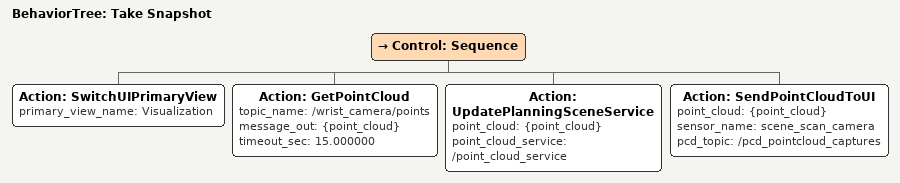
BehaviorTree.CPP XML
<?xml version='1.0' encoding='UTF-8'?>
<root BTCPP_format="4" main_tree_to_execute="Take Snapshot">
  <BehaviorTree ID="Take Snapshot" _description="Take a point cloud snapshot and add to collision scene">
    <Control ID="Sequence">
      <Action ID="SwitchUIPrimaryView" primary_view_name="Visualization"/>
      <Action ID="GetPointCloud" topic_name="/wrist_camera/points" message_out="{point_cloud}" timeout_sec="15.000000"/>
      <Action ID="UpdatePlanningSceneService" point_cloud="{point_cloud}" point_cloud_service="/point_cloud_service"/>
      <Action ID="SendPointCloudToUI" point_cloud="{point_cloud}" sensor_name="scene_scan_camera" pcd_topic="/pcd_pointcloud_captures"/>
    </Control>
  </BehaviorTree>
</root>
